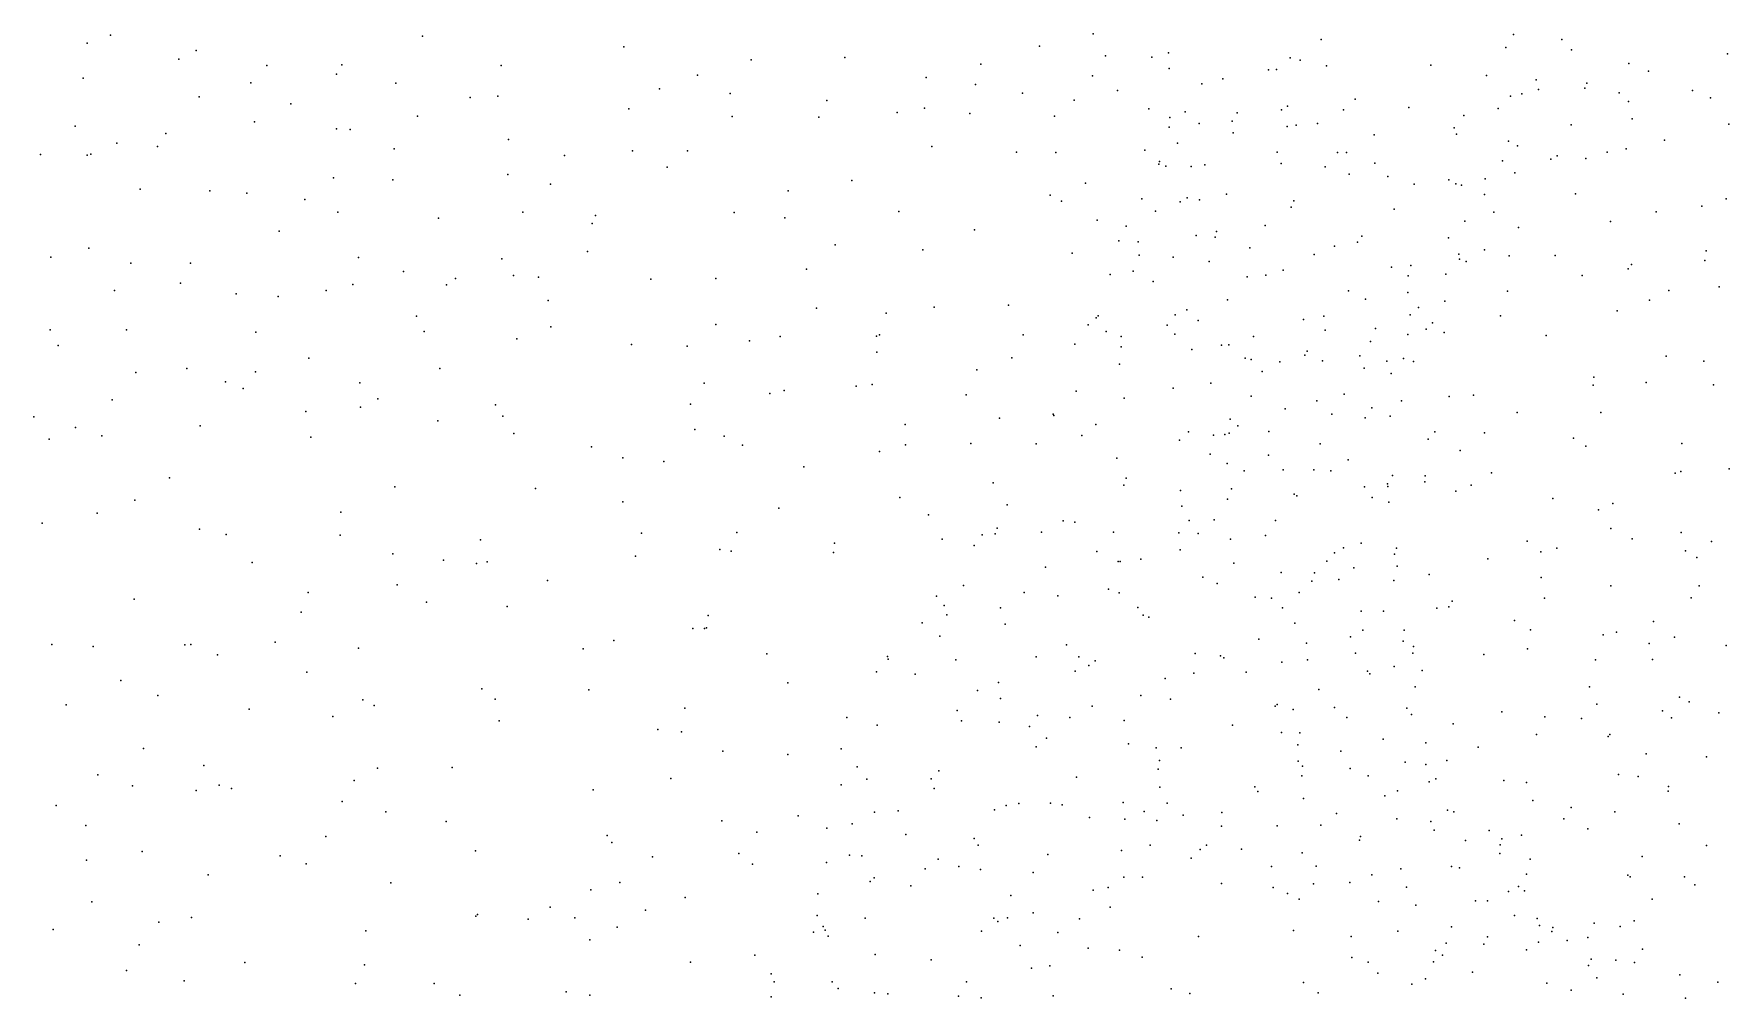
# Model space of a CAD drawing. Header units: metres. Extents: x -23.9 to 23.9, y -27.4 to 27.4.
# Drawn here: x -5.96 to -0.01, y 10.14 to 13.52 of the extents above; entities that cross this region are included whole.
import ezdxf

# ---------------------------------------------------------------- set-up
doc = ezdxf.new("R2010")
doc.units = ezdxf.units.M

msp = doc.modelspace()

# ---------------------------------------------------------------- linework, layer by layer
for p in [(-5.6935, 13.5126, -14.9411), (-4.5996, 13.5097, 16.9418), (-2.246, 13.5171, -26.5896), (-0.7708, 13.5151, 15.1761), (-5.7753, 13.4842, 15.8243), (-5.3934, 13.4584, -14.5403), (-3.8925, 13.4717, 17.4541), (-2.4341, 13.4746, 18.0782), (-1.9819, 13.4512, 20.6266), (-1.4456, 13.4979, 18.1911), (-0.7976, 13.4692, 18.6664), (-0.602, 13.4978, 13.6446), (-0.5674, 13.4616, -10.8546), (-0.0197, 13.4474, 21.9467), (-5.4544, 13.4284, 16.2247), (-5.145, 13.4058, 16.5486), (-4.8822, 13.4089, -13.9742), (-4.3227, 13.4067, 3.9234), (-3.4454, 13.4263, -20.4358), (-3.1169, 13.4345, 3.3705), (-2.6401, 13.4114, 3.0519), (-2.203, 13.4402, 2.9704), (-2.04, 13.4353, 19.6147), (-1.9797, 13.3959, 18.3483), (-1.6313, 13.3913, 17.9548), (-1.6027, 13.3921, -22.8594), (-1.5551, 13.4327, 2.6624), (-1.5198, 13.4253, -11.4979), (-1.4276, 13.4053, 21.9877), (-1.0607, 13.4075, 16.109), (-0.3668, 13.413, 2.5593), (-0.2971, 13.3859, 22.1874), (-5.7893, 13.3617, 4.4459), (-5.2014, 13.3457, -14.1462), (-4.9012, 13.3763, 16.8184), (-4.6925, 13.3446, 4.2128), (-3.7681, 13.3247, 3.7001), (-3.6341, 13.3725, 17.6216), (-2.8325, 13.3648, 3.2081), (-2.6588, 13.3393, 18.0267), (-2.2481, 13.3702, -21.7873), (-1.8644, 13.3423, 21.5887), (-1.7914, 13.3598, -11.7169), (-0.8657, 13.3717, 15.4058), (-0.692, 13.3565, 14.5217), (-0.5213, 13.3274, 13.315), (-0.5133, 13.3443, 18.9133), (-5.3833, 13.2962, 16.4542), (-5.0617, 13.2719, -19.0024), (-4.4315, 13.2937, 17.2705), (-4.3348, 13.2983, -13.4844), (-3.5195, 13.3082, 3.5997), (-3.1805, 13.2838, -20.7817), (-2.4935, 13.3097, -25.7908), (-2.3122, 13.2851, -25.1366), (-2.1607, 13.3185, -24.7983), (-1.3271, 13.2881, 22.261), (-0.7817, 13.2982, 13.6507), (-0.742, 13.3073, 14.1963), (-0.6833, 13.3219, 22.3167), (-0.4006, 13.3107, -27.5293), (-0.3677, 13.2803, 12.9308), (-0.1434, 13.3192, 19.1803), (-0.0794, 13.2924, 12.7035), (-5.1887, 13.2084, 4.4039), (-4.6172, 13.2282, -19.4698), (-3.875, 13.2545, 17.5709), (-3.5131, 13.2272, -12.9075), (-3.2088, 13.2248, 17.7493), (-2.9339, 13.242, -21.042), (-2.8373, 13.2572, -12.418), (-2.6792, 13.2381, -21.2839), (-2.3812, 13.2282, -26.2038), (-2.0504, 13.2539, -26.7299), (-1.9773, 13.2245, 19.4697), (-1.9235, 13.2434, 21.0143), (-1.7586, 13.2108, -22.4697), (-1.7403, 13.2402, 17.7961), (-1.5849, 13.2509, -23.2997), (-1.5641, 13.2638, 17.5286), (-1.3671, 13.2514, 16.7959), (-1.1385, 13.2591, -11.3219), (-0.9449, 13.2311, 18.7945), (-0.8247, 13.2554, 13.8946), (-0.3549, 13.2192, 19.0993), (-5.8185, 13.193, 16.092), (-5.4995, 13.1674, 4.4823), (-4.9011, 13.1843, -13.7145), (-4.8532, 13.1823, 17.1046), (-4.2971, 13.1463, 17.4116), (-1.9796, 13.1903, 20.4235), (-1.8742, 13.2034, 2.8257), (-1.7551, 13.1702, -26.9939), (-1.5651, 13.192, 18.8696), (-1.5334, 13.1975, 18.561), (-1.4586, 13.2029, -27.1677), (-1.26, 13.1634, 16.4937), (-0.9798, 13.1878, 15.6745), (-0.9709, 13.1656, 22.4442), (-0.5685, 13.1987, 2.4967), (-0.0159, 13.2008, -27.5701), (-5.9393, 13.0942, -14.3405), (-5.7763, 13.0924, -18.4223), (-5.7628, 13.0954, 4.578), (-5.6718, 13.1339, 16.3156), (-5.5288, 13.1226, -18.649), (-4.6984, 13.1141, 4.4055), (-4.1007, 13.0902, 4.0512), (-3.8628, 13.1066, -13.0581), (-3.6697, 13.1072, 17.6978), (-2.8117, 13.122, 3.3136), (-2.5152, 13.1026, 3.1179), (-2.3769, 13.101, -21.5947), (-2.0652, 13.1088, -22.0208), (-1.9505, 13.1335, 19.2134), (-1.6009, 13.1022, 22.1996), (-1.3887, 13.1012, 2.5663), (-1.3569, 13.1011, 18.7133), (-0.7892, 13.1412, 14.8332), (-0.7574, 13.1248, 13.3981), (-0.6173, 13.0893, 19.0855), (-0.4422, 13.1018, 12.6858), (-0.3758, 13.1141, -10.9487), (-0.2414, 13.1443, 2.406), (-3.7406, 13.0495, 3.8557), (-2.0156, 13.0597, 21.4891), (-2.0135, 13.0701, 21.1764), (-1.9908, 13.0534, 20.7414), (-1.9024, 13.0526, -24.4642), (-1.854, 13.0575, 21.981), (-1.5862, 13.063, 17.303), (-1.4314, 13.0508, 19.0518), (-1.2578, 13.0633, 22.5204), (-0.8093, 13.0725, 14.5556), (-0.7661, 13.0293, -27.4228), (-0.6402, 13.0778, 13.0317), (-0.5167, 13.0806, 22.5004), (-5.5902, 12.9725, 16.579), (-5.3453, 12.9671, 16.8512), (-4.912, 13.0129, -19.3152), (-4.7035, 13.0053, 17.2766), (-4.2994, 13.0245, 4.2344), (-4.1501, 12.9907, 17.5631), (-3.0932, 13.0034, 17.8854), (-2.273, 12.9933, -25.9365), (-1.3475, 13.0253, -11.5894), (-1.2121, 13.0167, 16.2945), (-1.1192, 12.9897, 16.021), (-0.9984, 13.0053, 13.6013), (-0.9731, 12.9909, 15.5138), (-0.9531, 12.9864, 13.8803), (-0.8709, 13.0084, 14.2517), (-5.2159, 12.9587, -13.7109), (-5.0122, 12.9359, 17.1553), (-3.316, 12.9665, 3.6549), (-2.3967, 12.9519, -12.2295), (-2.3574, 12.9302, 17.9307), (-2.0754, 12.9387, 21.8752), (-1.941, 12.9286, 17.7124), (-1.9167, 12.9417, 20.476), (-1.8727, 12.935, 19.5375), (-1.7786, 12.9555, -11.8991), (-1.5516, 12.9089, 17.0218), (-1.542, 12.9322, 19.3406), (-0.8732, 12.954, 15.0836), (-0.554, 12.9566, 2.372), (-0.1107, 12.9124, 12.3922), (-0.0248, 12.9388, 19.5372), (-4.8957, 12.8921, -13.4815), (-4.5434, 12.8708, 4.5214), (-4.2477, 12.8921, -19.9369), (-4.0038, 12.8522, -20.1644), (-3.9927, 12.8797, 4.1616), (-3.5059, 12.8909, 3.8408), (-3.3282, 12.8725, 17.8361), (-2.9278, 12.8937, -12.5217), (-2.2322, 12.8638, -25.4338), (-2.0278, 12.8955, -24.8682), (-1.1895, 12.9024, 19.1816), (-0.9415, 12.8601, 19.1316), (-0.8397, 12.8922, 12.9936), (-0.4307, 12.8588, 22.5553), (-0.2708, 12.8925, 19.4254), (-5.1021, 12.8253, 4.6727), (-2.662, 12.8299, 17.94), (-2.1555, 12.7914, 21.6747), (-2.1302, 12.8427, 21.387), (-1.8842, 12.8105, 2.8246), (-1.8179, 12.8041, -26.604), (-1.8135, 12.8236, 19.8392), (-1.643, 12.8455, -23.9205), (-1.3034, 12.8075, 16.3828), (-0.9996, 12.8024, 14.0841), (-0.7537, 12.8386, 12.6094), (-5.9032, 12.7344, 4.7819), (-5.7699, 12.7652, 16.6075), (-4.8242, 12.7327, 4.6929), (-4.0197, 12.7536, 17.7419), (-3.1507, 12.7776, 3.7322), (-2.8437, 12.7596, 3.5481), (-2.32, 12.7481, 3.1676), (-2.0881, 12.7875, 2.9823), (-2.0845, 12.7414, 20.9386), (-1.9648, 12.7341, -12.1007), (-1.6962, 12.7664, 17.3939), (-1.4702, 12.743, 16.7333), (-1.3995, 12.7731, -11.8266), (-1.3189, 12.7869, 2.5241), (-0.9624, 12.7446, 15.2055), (-0.8725, 12.7601, -27.2474), (-0.7867, 12.7385, 2.2991), (-0.6246, 12.7398, 19.3894), (-0.0948, 12.7563, 2.1698), (-5.6228, 12.7126, 16.8244), (-5.4138, 12.7134, 17.051), (-4.6653, 12.6835, 17.4558), (-4.321, 12.7285, 4.5734), (-4.2798, 12.6699, 17.6571), (-3.2517, 12.6917, 3.9643), (-2.1862, 12.6733, 22.1293), (-2.106, 12.6849, -21.9171), (-1.8388, 12.7184, 20.2388), (-1.6403, 12.671, 17.0869), (-1.5797, 12.688, 2.66), (-1.1986, 12.6986, 16.0734), (-1.1308, 12.7053, 13.1894), (-1.0084, 12.674, 22.7842), (-0.961, 12.7267, 14.9001), (-0.9366, 12.7184, 12.7241), (-0.5304, 12.6702, -11.3966), (-0.3686, 12.6933, 12.35), (-0.3569, 12.7088, 2.1711), (-0.0996, 12.7229, 19.6565), (-5.68, 12.6172, -18.7462), (-5.4483, 12.6426, 4.7869), (-4.9367, 12.6167, 17.352), (-4.8434, 12.6377, -19.4597), (-4.5146, 12.6371, 4.8312), (-4.483, 12.6596, -19.7638), (-4.1917, 12.6642, -13.0858), (-3.7983, 12.6566, 4.381), (-3.5705, 12.6598, 4.2296), (-2.0351, 12.6483, -26.0296), (-1.706, 12.6651, 22.6279), (-1.3503, 12.6165, 19.6635), (-1.142, 12.6106, 12.935), (-1.1407, 12.6688, 19.4311), (-0.7924, 12.6148, 12.4348), (-0.2261, 12.6169, -11.2664), (-0.0492, 12.6301, 22.4277), (-5.2528, 12.6054, 17.2059), (-5.1055, 12.596, -13.4144), (-4.1581, 12.5825, 4.755), (-3.2164, 12.555, 17.9573), (-2.8034, 12.5589, 3.8242), (-2.543, 12.5659, 17.8607), (-1.7747, 12.5844, 20.0177), (-1.2905, 12.5862, 13.4929), (-1.1047, 12.5571, 14.1326), (-1.012, 12.5792, 14.5754), (-0.2936, 12.5836, 22.5944), (-4.6206, 12.5273, -13.1573), (-3.5703, 12.4981, 17.9072), (-2.9725, 12.5379, 17.9346), (-2.264, 12.4963, 21.668), (-2.2351, 12.5214, 21.4003), (-2.2285, 12.5286, 17.744), (-1.9862, 12.4958, -25.5353), (-1.958, 12.5317, -25.0363), (-1.9172, 12.5492, 22.553), (-1.8776, 12.5116, 20.3931), (-1.5079, 12.5159, -22.8264), (-1.4364, 12.5275, -23.3615), (-1.1334, 12.5324, 15.7512), (-1.0555, 12.504, 15.0144), (-0.8165, 12.5286, 22.8747), (-0.4071, 12.5463, 19.6804), (-5.906, 12.4793, 4.8277), (-5.6376, 12.4787, 17.0613), (-5.1843, 12.4716, 4.8448), (-4.5932, 12.4738, 17.5964), (-4.2684, 12.4477, 5.0283), (-4.1492, 12.4903, -20.0934), (-3.4515, 12.4412, 4.5808), (-3.3443, 12.4561, -20.8208), (-3.0062, 12.457, 4.2663), (-2.9956, 12.4618, -12.5999), (-2.4912, 12.4622, -21.5793), (-2.2008, 12.4729, 3.2647), (-2.1481, 12.4562, 22.4339), (-1.9591, 12.4642, 20.6962), (-1.6836, 12.4558, -24.3862), (-1.4314, 12.4786, 16.485), (-1.2725, 12.4379, 16.0904), (-1.2556, 12.4834, 13.7897), (-1.1424, 12.4627, 19.6484), (-1.0771, 12.4819, 15.4497), (-1.0146, 12.4699, -11.8363), (-0.6561, 12.4597, 12.2703), (-5.877, 12.4241, 16.8597), (-4.9978, 12.3794, 17.4409), (-3.8661, 12.4274, 17.8731), (-3.6707, 12.4219, 4.7583), (-3.0054, 12.4008, -21.1261), (-2.5312, 12.3808, 3.5615), (-2.3107, 12.4284, 21.9851), (-2.1482, 12.4198, -12.3506), (-1.8993, 12.4097, 3.0199), (-1.7952, 12.425, 17.3315), (-1.7699, 12.4268, 22.8306), (-1.7123, 12.3802, 17.0813), (-1.6913, 12.375, -26.2815), (-1.5032, 12.3898, -26.5667), (-1.4946, 12.4038, -23.7344), (-1.3099, 12.3884, 12.6616), (-1.1572, 12.3787, 2.4253), (-0.2353, 12.3873, 19.9167), (-5.6048, 12.3298, 4.946), (-5.4256, 12.3436, 17.2551), (-5.1848, 12.3317, -19.1945), (-4.5385, 12.3432, 5.0644), (-2.6539, 12.3388, -12.5993), (-2.1532, 12.3584, 20.9991), (-1.6529, 12.333, 2.6985), (-1.591, 12.3675, 16.7909), (-1.4414, 12.3702, 12.8785), (-1.2955, 12.3451, 19.9013), (-1.215, 12.3696, -26.8853), (-1.2005, 12.3264, 14.2479), (-1.1223, 12.3681, 14.4968), (-0.4893, 12.3131, -27.2259), (-0.1027, 12.3695, 12.1636), (-5.2901, 12.2965, -13.3501), (-5.2281, 12.2733, 17.3845), (-4.819, 12.2937, 4.9887), (-3.6105, 12.2922, 4.9732), (-3.3807, 12.2558, 17.9831), (-3.3303, 12.2667, 4.8445), (-3.0781, 12.2811, 17.9521), (-3.0214, 12.288, 4.6063), (-2.3055, 12.2639, 21.2351), (-1.965, 12.2744, 22.8118), (-1.8334, 12.2916, 20.2544), (-1.3648, 12.2533, 13.9416), (-0.492, 12.2855, 19.9129), (-0.305, 12.2948, 1.9297), (-0.0689, 12.2866, 22.4833), (-5.6885, 12.2335, 17.1851), (-4.8165, 12.2084, 17.6156), (-4.7556, 12.2374, -19.5673), (-4.3433, 12.2157, 5.2511), (-3.6592, 12.2184, -20.5735), (-2.6914, 12.2518, 17.8791), (-2.1369, 12.2396, 17.603), (-1.6912, 12.2465, -22.4682), (-1.5725, 12.2021, 13.4736), (-1.4617, 12.2298, 16.4076), (-1.2678, 12.2054, -12.1621), (-1.1642, 12.2301, 14.893), (-0.9973, 12.2457, 19.7528), (-0.9109, 12.2497, 12.2607), (-5.9627, 12.1742, -13.6028), (-5.8164, 12.1368, 4.9208), (-5.3796, 12.1426, 5.0147), (-5.008, 12.1933, -13.1664), (-4.5449, 12.1601, 17.7767), (-4.317, 12.1766, 17.8658), (-2.9052, 12.1477, 4.786), (-2.5744, 12.1697, 4.036), (-2.3868, 12.1837, 21.6254), (-2.3845, 12.1789, 3.6114), (-2.2361, 12.1473, 22.6917), (-1.7651, 12.1664, -25.5488), (-1.7378, 12.1421, -24.812), (-1.4083, 12.183, 20.138), (-1.2921, 12.1703, 15.9766), (-1.2039, 12.176, 15.5001), (-0.758, 12.1894, 22.9774), (-0.4646, 12.1896, 22.794), (-5.9097, 12.0955, 17.1491), (-5.7246, 12.1077, -18.7448), (-4.9915, 12.1033, 5.0745), (-4.2789, 12.1151, -12.9017), (-3.6434, 12.1296, 17.9834), (-3.541, 12.1063, 5.2921), (-2.9044, 12.0759, -12.6465), (-2.6756, 12.0806, 4.4142), (-2.446, 12.0796, -21.677), (-2.2863, 12.1081, 17.7438), (-1.9434, 12.0919, 3.2331), (-1.9113, 12.1219, 17.3742), (-1.8241, 12.11, -12.4268), (-1.7836, 12.1125, 12.8501), (-1.7688, 12.1162, 2.9684), (-1.63, 12.1222, -24.4708), (-1.4497, 12.0791, -22.8847), (-1.0707, 12.0959, 2.2879), (-1.0476, 12.122, 23.1551), (-0.8731, 12.1179, -26.9486), (-0.56, 12.0988, 20.0762), (-0.18, 12.08, -11.8974), (-4.0063, 12.0692, 5.4869), (-3.8959, 12.0308, -20.2943), (-3.7519, 12.0179, 5.4826), (-3.4767, 12.0743, -12.7822), (-2.9955, 12.0521, 5.0505), (-2.1628, 12.0295, -21.9506), (-1.8354, 12.0427, 20.4337), (-1.6313, 12.0402, 16.9448), (-1.3511, 12.023, -23.5089), (-0.9584, 12.0556, -12.1895), (-0.5177, 12.0715, 12.1049), (-5.487, 11.9603, 17.4184), (-3.2606, 11.9986, 5.3239), (-2.1303, 11.9591, 17.5821), (-1.7754, 12.0108, 13.2914), (-1.7164, 11.9842, -25.1059), (-1.5791, 11.9887, -25.9676), (-1.4721, 11.9879, 12.2951), (-1.4123, 11.9852, 14.2806), (-1.1955, 11.9679, 20.1949), (-1.0805, 11.9669, -26.6492), (-0.848, 11.9775, 23.0835), (-0.2035, 11.976, 20.3283), (-0.1841, 11.9825, 22.651), (-0.0146, 11.9921, 22.4442), (-4.696, 11.9282, 5.3423), (-4.2025, 11.9222, 5.5525), (-2.5964, 11.9422, 22.3333), (-2.1388, 11.9344, 3.5726), (-1.9399, 11.916, 12.6967), (-1.7601, 11.9219, 17.2596), (-1.5402, 11.9032, 2.7368), (-1.5311, 11.8966, 23.2534), (-1.2942, 11.9286, 14.5087), (-1.2129, 11.9388, -12.3679), (-1.2122, 11.9296, 15.279), (-1.0817, 11.9462, 12.209), (-0.9732, 11.9137, 20.092), (-0.9197, 11.9343, 2.1099), (-5.6088, 11.8818, 5.0704), (-4.8858, 11.8392, -12.9707), (-3.8958, 11.8757, -12.7903), (-3.3492, 11.8536, 5.5939), (-2.9246, 11.8913, 17.9338), (-2.5475, 11.8651, 4.5283), (-1.9349, 11.8607, 23.2168), (-1.7749, 11.8858, 12.3804), (-1.2672, 11.8912, -26.2913), (-1.2082, 11.875, 14.781), (-0.6329, 11.8877, 1.8165), (-0.4728, 11.8473, 22.8796), (-0.4228, 11.8705, 20.3467), (-5.9333, 11.8006, 4.8598), (-5.7413, 11.8357, 17.3599), (-5.3816, 11.7798, 17.5593), (-2.8237, 11.8301, 5.1849), (-2.5828, 11.7833, 21.5655), (-2.3511, 11.8094, 22.8956), (-2.3106, 11.8042, 4.0941), (-1.9087, 11.8099, 13.1685), (-1.8211, 11.813, -12.6607), (-1.6063, 11.81, -24.6374), (-0.4292, 11.7825, 1.5917), (-5.2882, 11.7614, -13.0802), (-4.8877, 11.7586, -19.288), (-4.3951, 11.7431, 17.986), (-3.8302, 11.7656, 5.8369), (-3.4957, 11.7685, 18.0092), (-3.1531, 11.731, 5.7087), (-2.7762, 11.7449, -21.4146), (-2.6633, 11.7233, -12.6955), (-2.635, 11.7606, 4.8787), (-2.5899, 11.7641, 22.5861), (-2.4273, 11.77, 21.2006), (-2.1747, 11.7693, -12.6762), (-1.9448, 11.7675, 20.6817), (-1.8771, 11.7653, -22.2666), (-1.7637, 11.7447, 3.1168), (-1.6407, 11.758, 13.7902), (-1.3058, 11.7315, 16.2506), (-0.7235, 11.738, -12.3575), (-0.3552, 11.7465, -12.2576), (-0.1831, 11.7681, 20.5294), (-0.0764, 11.7364, 22.399), (-5.1971, 11.6629, -18.988), (-4.7034, 11.694, 17.9283), (-4.5253, 11.6717, -12.8583), (-4.4097, 11.6593, 5.6839), (-4.3718, 11.6655, -19.8019), (-3.8514, 11.6858, 18.0044), (-3.5555, 11.7092, 5.8617), (-3.5157, 11.7029, -20.6691), (-3.1571, 11.6987, 18.0227), (-2.2333, 11.7019, 23.1714), (-2.1588, 11.6665, 21.0255), (-2.1512, 11.6662, 12.5797), (-2.079, 11.675, 17.5251), (-1.941, 11.7074, 3.3824), (-1.7528, 11.6603, 23.3372), (-1.426, 11.6677, 14.1433), (-1.3997, 11.6971, -23.9139), (-1.3671, 11.715, 23.3292), (-1.1884, 11.6923, 15.0902), (-1.1815, 11.7137, 15.525), (-0.8608, 11.6759, 1.9478), (-0.6747, 11.7003, 12.0375), (-0.6189, 11.714, 20.4212), (-0.168, 11.7042, 12.0208), (-0.1279, 11.6807, 20.7718), (-4.1609, 11.5997, 5.8161), (-2.413, 11.6466, 4.4887), (-1.8612, 11.6121, 13.3822), (-1.5862, 11.6278, 12.1905), (-1.4696, 11.6274, 16.7179), (-1.3843, 11.6035, -12.6055), (-1.3311, 11.6449, 2.5152), (-1.1909, 11.5998, 2.2855), (-1.1793, 11.6504, 15.9577), (-1.0665, 11.6207, -26.3932), (-0.6742, 11.6103, 1.7282), (-5.0006, 11.5578, 5.4228), (-4.6884, 11.5843, 5.5674), (-2.7958, 11.5454, 17.9189), (-2.7015, 11.5821, 5.2124), (-2.4883, 11.5581, 17.8599), (-2.3702, 11.5461, 21.0829), (-2.192, 11.5698, 12.9505), (-2.1546, 11.5567, 3.9906), (-1.8109, 11.5895, 17.347), (-1.6775, 11.5421, 13.6213), (-1.5232, 11.5579, 20.6134), (-1.4789, 11.5978, -24.3512), (-0.4291, 11.5814, 20.6138), (-0.1477, 11.5396, 1.2719), (-0.1192, 11.5811, 20.9981), (-5.6113, 11.5348, 5.054), (-5.0252, 11.4895, -12.9223), (-4.585, 11.5244, -19.4203), (-4.302, 11.5093, 18.0026), (-2.7687, 11.5127, 22.5203), (-2.5712, 11.5036, 4.9952), (-2.0887, 11.5059, 13.2278), (-1.6198, 11.5386, 17.056), (-1.5817, 11.504, 2.9259), (-1.3054, 11.4921, 12.0917), (-1.2275, 11.4922, 16.1822), (-1.0405, 11.5025, 2.0537), (-0.9983, 11.5071, 20.4039), (-0.9861, 11.5271, -12.5469), (-0.6627, 11.5382, -26.8336), (-3.6507, 11.4311, 18.0253), (-3.6092, 11.4316, -20.4856), (-3.6024, 11.4339, 6.0447), (-3.5974, 11.4767, -12.7192), (-2.8461, 11.4519, 22.2485), (-2.7599, 11.4797, 21.7688), (-2.5544, 11.4467, 21.267), (-2.0709, 11.4786, -22.1753), (-2.0503, 11.4709, 20.8867), (-1.538, 11.4507, -24.8978), (-1.3001, 11.4262, 20.59), (-1.1547, 11.4253, 15.137), (-0.7674, 11.4603, 23.1092), (-0.7119, 11.4267, 20.6113), (-0.28, 11.4565, 20.7867), (-5.9003, 11.3759, -13.2729), (-5.7546, 11.368, 17.5688), (-5.4337, 11.3743, -13.0358), (-5.4123, 11.3752, 5.1743), (-5.1162, 11.384, 17.8714), (-4.8236, 11.3631, 17.9793), (-3.9277, 11.39, 18.0201), (-2.7842, 11.4042, 5.5122), (-2.3394, 11.3742, 12.3676), (-1.6647, 11.3939, 12.1233), (-1.4971, 11.3804, 13.8773), (-1.3428, 11.4027, 14.172), (-1.1581, 11.3878, 14.7431), (-1.122, 11.3687, 15.7491), (-0.4562, 11.4094, 22.9304), (-0.4099, 11.419, -12.4606), (-0.2955, 11.3793, -27.0473), (-0.2059, 11.4008, 22.4388), (-0.0252, 11.3715, 22.0383), (-5.3187, 11.3392, -18.7631), (-4.036, 11.36, -19.9129), (-3.3906, 11.3423, -20.7589), (-2.9673, 11.334, 5.7213), (-2.9652, 11.3242, 18.018), (-2.7277, 11.3214, 22.8684), (-2.446, 11.3321, 12.7259), (-2.2957, 11.3318, 17.7136), (-2.2607, 11.302, 4.4924), (-2.2387, 11.3181, 20.9625), (-1.8879, 11.3434, 13.3447), (-1.799, 11.3357, -12.7292), (-1.7874, 11.3287, 3.3456), (-1.5842, 11.3131, 23.4094), (-1.4939, 11.3215, -25.3708), (-1.3257, 11.3457, -25.761), (-1.1245, 11.3447, -26.1868), (-0.8751, 11.3404, 11.9609), (-0.7218, 11.3605, 1.6593), (-0.4836, 11.3212, 1.4075), (-0.2829, 11.3231, 21.0175), (-5.6575, 11.2493, -18.6034), (-5.0052, 11.2789, 5.461), (-3.0066, 11.2802, -21.25), (-2.8702, 11.271, 22.6155), (-2.5784, 11.2424, -21.7607), (-2.3086, 11.2825, 23.3465), (-1.993, 11.2567, 17.5001), (-1.8931, 11.2746, 23.4147), (-1.7092, 11.278, -22.8407), (-1.283, 11.2826, 2.5395), (-1.2754, 11.2731, 23.3939), (-1.1897, 11.2979, 14.4048), (-1.091, 11.2844, 2.206), (-5.5279, 11.1969, 17.7499), (-4.3908, 11.2206, 5.7617), (-4.3448, 11.1843, -19.3798), (-4.0159, 11.2165, 5.9406), (-3.3175, 11.2414, 18.0458), (-2.6514, 11.214, 5.3955), (-2.5713, 11.1867, -12.7038), (-2.0788, 11.1965, 4.185), (-1.975, 11.1835, 20.8095), (-1.4542, 11.2181, 2.8265), (-1.1158, 11.2272, 15.3842), (-0.5048, 11.2268, 11.9964), (-0.1889, 11.1913, 21.3425), (-5.8499, 11.1645, 4.8269), (-5.207, 11.1487, 17.9255), (-4.9139, 11.1234, -12.822), (-4.8088, 11.1813, 5.5686), (-4.7687, 11.1614, -19.065), (-3.679, 11.1518, -20.3101), (-2.7227, 11.1437, 21.4018), (-2.4408, 11.1265, 21.0354), (-2.2498, 11.1596, 12.188), (-1.6073, 11.159, 17.1206), (-1.6008, 11.1656, 20.7679), (-1.5444, 11.1477, -23.8059), (-1.3987, 11.1547, 16.682), (-1.1457, 11.1526, 16.1491), (-1.1284, 11.1306, 14.7146), (-0.812, 11.139, 23.1716), (-0.4788, 11.1665, 22.9565), (-0.2477, 11.1425, 22.3507), (-0.1549, 11.1749, 12.0662), (-0.0509, 11.1354, 21.8508), (-4.33, 11.1083, 18.0262), (-3.774, 11.0774, 18.0431), (-3.6909, 11.0694, -12.649), (-3.1104, 11.1195, -12.643), (-3.004, 11.0927, 22.1203), (-2.7085, 11.1076, 17.9357), (-2.5758, 11.1037, 12.4752), (-2.4698, 11.0877, 5.188), (-2.3279, 11.1193, 13.0479), (-2.1367, 11.1087, -22.3416), (-1.7568, 11.0921, 17.3505), (-1.5854, 11.0665, 3.1272), (-1.5206, 11.0656, 12.0642), (-1.3561, 11.12, -12.7476), (-0.9824, 11.0975, 20.6408), (-0.661, 11.1218, 1.509), (-0.5326, 11.1164, -26.7852), (-0.2171, 11.1178, -12.5566), (-5.5779, 11.0102, 5.0402), (-3.1297, 11.0096, 18.065), (-2.4465, 11.0166, 23.3267), (-2.4092, 11.0465, 17.8111), (-2.1218, 11.0267, 23.455), (-2.025, 11.0137, 12.1478), (-1.9374, 11.0132, 13.2881), (-1.5274, 11.0232, 13.7764), (-1.2285, 11.0438, 14.2151), (-1.079, 11.0305, 15.5827), (-0.8946, 11.0151, -26.3903), (-0.6898, 11.0603, 12.083), (-0.4393, 11.053, 21.0727), (-0.433, 11.0594, 1.2444), (-5.3662, 10.9507, 17.9293), (-4.4946, 10.9446, -19.0472), (-3.5452, 11.0018, 5.9948), (-3.3174, 10.9897, -20.8957), (-3.0745, 10.9464, 5.8582), (-2.0136, 10.9692, 4.268), (-1.5263, 10.9662, 23.4806), (-1.5112, 10.9489, -25.3528), (-1.3769, 11.0019, 13.9934), (-1.1509, 10.9634, 20.7978), (-1.079, 10.9544, 2.2833), (-1.0052, 10.9692, 15.9167), (-0.3055, 10.9915, 12.1554), (-0.0935, 10.9818, 0.9244), (-5.7384, 10.918, 4.8633), (-4.8393, 10.8984, -18.7514), (-4.7567, 10.9422, 17.9691), (-3.7279, 10.9059, -19.9741), (-3.0397, 10.9027, 21.8687), (-2.8143, 10.9046, 5.7113), (-2.7872, 10.9322, -21.7424), (-2.3047, 10.9099, 4.9927), (-2.0176, 10.9384, 17.5431), (-1.514, 10.9153, 20.7933), (-1.3439, 10.9407, 2.7466), (-1.2809, 10.9149, 12.1245), (-1.0671, 10.8938, 14.5448), (-1.0431, 10.9047, 14.8415), (-0.8053, 10.8982, 20.8275), (-0.7251, 10.8916, 1.6774), (-0.4029, 10.9195, 21.282), (-0.3334, 10.9123, 22.4524), (-5.6168, 10.8804, 17.8389), (-5.3934, 10.8634, -18.5484), (-5.3128, 10.8825, 5.2142), (-5.2692, 10.8709, -12.8701), (-4.0006, 10.8659, -19.5814), (-3.1303, 10.8832, 22.5128), (-2.8037, 10.8701, -12.6592), (-2.0115, 10.8753, 20.7826), (-1.6792, 10.8759, 12.1166), (-1.6686, 10.8594, 17.3086), (-1.5081, 10.835, 3.1799), (-1.2222, 10.8451, 23.4107), (-1.1777, 10.8626, -25.9758), (-0.7036, 10.828, 23.142), (-0.2288, 10.8611, 22.1228), (-0.2268, 10.8776, 21.6421), (-5.8841, 10.8109, 4.5837), (-4.881, 10.8249, 5.5364), (-4.7273, 10.7886, -12.7128), (-3.2815, 10.7742, 18.0749), (-3.0136, 10.7869, 18.0816), (-2.9301, 10.7926, 21.5765), (-2.5925, 10.7957, 17.9266), (-2.5507, 10.8113, 5.3892), (-2.5067, 10.8179, 21.0121), (-2.3956, 10.8196, 12.9517), (-2.3542, 10.8137, 23.4443), (-2.2594, 10.7687, 17.7239), (-2.1409, 10.821, -22.7393), (-2.0669, 10.7896, 13.1075), (-1.9866, 10.8185, -23.1181), (-1.9305, 10.777, -23.507), (-1.7949, 10.7863, -24.0412), (-1.3916, 10.7831, -25.6459), (-1.0024, 10.7945, 16.205), (-0.9806, 10.7888, 23.3106), (-0.5689, 10.8038, 12.2487), (-0.4161, 10.7891, 1.1743), (-5.7801, 10.7412, -13.063), (-4.516, 10.7552, 5.7696), (-3.5494, 10.757, -20.4428), (-3.4261, 10.717, -12.5858), (-3.1804, 10.7316, 22.2079), (-3.0918, 10.7465, -21.2554), (-2.9027, 10.7092, 23.0203), (-2.1345, 10.7635, 4.7538), (-2.0228, 10.758, 12.161), (-1.7959, 10.7382, 13.1947), (-1.6005, 10.739, 13.3904), (-1.4476, 10.7419, 16.8841), (-1.1802, 10.7638, 2.4952), (-1.0616, 10.7547, 14.1037), (-1.0489, 10.7241, -12.7725), (-0.856, 10.7236, 15.9148), (-0.7427, 10.7072, 21.0286), (-0.5943, 10.7645, 1.4615), (-0.5102, 10.729, 22.9059), (-0.1901, 10.7468, 21.862), (-5.5824, 10.6501, 4.9464), (-4.938, 10.702, 17.938), (-4.4135, 10.6513, -18.7731), (-3.9508, 10.7051, -12.5872), (-3.9353, 10.6808, 5.9624), (-2.6633, 10.6953, 12.4654), (-2.6499, 10.6723, 23.2844), (-2.1471, 10.6528, 20.768), (-2.0454, 10.6713, 23.53), (-1.8709, 10.6563, 4.2477), (-1.8486, 10.6718, 20.7228), (-1.7257, 10.6582, 3.8928), (-1.3109, 10.6892, 2.835), (-1.3083, 10.7025, 13.6871), (-0.9398, 10.6881, 12.2896), (-0.8183, 10.6728, 14.7675), (-0.8125, 10.6944, 15.3345), (-0.0934, 10.6708, -27.2692), (-5.7785, 10.6186, 17.8697), (-5.0982, 10.6345, 5.3592), (-5.0072, 10.6066, -18.49), (-3.7916, 10.6311, 18.0699), (-3.4887, 10.6422, 5.9519), (-3.4415, 10.6053, -20.7813), (-3.1813, 10.6113, 21.9207), (-3.1004, 10.6368, 22.6553), (-3.0574, 10.6339, -12.561), (-2.8353, 10.5891, 21.3597), (-2.7895, 10.6231, 18.0343), (-2.717, 10.5973, 5.6793), (-2.4055, 10.6393, -22.5887), (-1.9023, 10.6259, -24.6224), (-1.6206, 10.5968, -25.1751), (-1.5121, 10.6445, 23.5456), (-1.4634, 10.5975, 20.8001), (-1.1659, 10.5883, 16.6501), (-0.9889, 10.5973, 13.8754), (-0.9606, 10.5918, 20.9087), (-0.8196, 10.6422, 14.4952), (-0.7121, 10.6231, 1.6858), (-0.3202, 10.6321, 22.618), (-5.3509, 10.5682, 17.9095), (-4.7103, 10.5399, 5.6457), (-3.9073, 10.5413, -19.2893), (-3.0288, 10.5438, 21.6288), (-3.0148, 10.5569, 5.8696), (-2.8855, 10.5293, -21.8929), (-2.6417, 10.586, -22.2833), (-2.4561, 10.5762, 12.3268), (-2.1384, 10.5595, 12.6272), (-2.0725, 10.5593, 17.7079), (-1.7957, 10.5374, 23.5658), (-1.4731, 10.5362, 17.1276), (-1.3455, 10.5406, 13.3121), (-1.2687, 10.5672, 23.4543), (-0.7251, 10.5696, 15.0735), (-0.3694, 10.5669, 21.7488), (-0.3619, 10.5609, 22.2706), (-0.1708, 10.5611, -12.6584), (-0.1354, 10.5321, 0.8821), (-5.7593, 10.4734, 4.5294), (-4.009, 10.5153, -18.9735), (-3.6771, 10.4887, -19.7478), (-3.2125, 10.5013, 18.0933), (-2.5347, 10.4956, 5.4683), (-2.2455, 10.5144, -23.7299), (-2.1939, 10.5232, 12.3364), (-1.6145, 10.5227, 12.3524), (-1.5643, 10.5021, 3.6493), (-1.5228, 10.4828, 12.9706), (-1.2445, 10.4739, 16.8801), (-1.1471, 10.5241, 13.5281), (-0.9048, 10.4761, -26.3402), (-0.8619, 10.4769, 23.2751), (-0.7887, 10.5093, 21.1916), (-0.7533, 10.5272, 14.0758), (-0.7327, 10.5119, 16.0337), (-0.2847, 10.4828, 12.4859), (-5.4098, 10.4179, 5.0485), (-4.4118, 10.4227, 18.0552), (-4.406, 10.4285, 5.8678), (-4.2287, 10.4121, -18.6339), (-4.1513, 10.4545, 18.0718), (-4.065, 10.4166, 5.932), (-3.8166, 10.4442, 5.9368), (-3.214, 10.4246, 22.3448), (-3.0463, 10.4155, 22.837), (-2.5941, 10.4157, 23.3921), (-2.5466, 10.4163, 20.9439), (-2.4564, 10.4343, -23.4142), (-2.2941, 10.4135, 17.9046), (-2.1863, 10.4544, -24.2193), (-1.1136, 10.4618, 2.5333), (-0.7676, 10.4248, 16.2782), (-0.6875, 10.4147, 23.087), (-5.8948, 10.3754, -18.3837), (-5.5247, 10.4018, -12.8836), (-4.7986, 10.3714, -12.6535), (-3.9158, 10.3847, 18.0822), (-3.2274, 10.3671, 22.0999), (-3.1932, 10.3866, -21.2402), (-3.1863, 10.3734, 21.7977), (-3.1762, 10.3524, 5.8755), (-2.6376, 10.3702, -23.12), (-2.5803, 10.4041, 17.9885), (-2.3695, 10.3658, 23.5253), (-1.8763, 10.3512, 4.5757), (-1.543, 10.3722, -25.5521), (-1.3411, 10.3514, 3.2331), (-1.1771, 10.37, 2.795), (-0.989, 10.3854, 2.2759), (-0.8623, 10.3503, 13.5331), (-0.6798, 10.3895, 13.8419), (-0.6371, 10.3685, 15.8407), (-0.6328, 10.3825, 12.572), (-0.4883, 10.3978, 1.3173), (-0.3963, 10.3868, 22.6718), (-0.3472, 10.4062, 21.9776), (-5.5933, 10.3221, 17.8838), (-4.0118, 10.3396, -12.5241), (-2.5017, 10.3193, -23.8214), (-2.2636, 10.3104, 5.1653), (-2.1536, 10.3032, -24.8128), (-1.0443, 10.3027, 23.3874), (-1.0072, 10.3281, 12.8929), (-0.8755, 10.3246, 2.0326), (-0.7254, 10.3049, 1.7465), (-0.6834, 10.332, 21.3821), (-0.5823, 10.3372, 15.0348), (-0.5104, 10.3477, 21.7904), (-0.3183, 10.3069, 12.676), (-5.6379, 10.2319, 4.5422), (-5.2223, 10.2602, 5.1209), (-4.8031, 10.2517, 17.9254), (-3.6593, 10.2617, -12.4946), (-3.4329, 10.2854, 18.1008), (-3.0103, 10.2888, -22.3262), (-2.8145, 10.2699, -12.472), (-2.4625, 10.2403, -12.5137), (-2.3975, 10.2484, 5.3635), (-2.0741, 10.2791, 17.8686), (-1.3386, 10.2778, 23.5084), (-1.2805, 10.2614, 17.1192), (-1.0521, 10.2629, -12.6745), (-1.02, 10.2859, 13.2041), (-0.5085, 10.2497, 14.5713), (-0.499, 10.2716, 14.0565), (-0.4119, 10.2679, -26.9568), (-0.346, 10.2602, -12.6786), (-5.4352, 10.1961, 4.8405), (-4.8348, 10.1868, -18.2937), (-4.5587, 10.1864, 5.6292), (-3.3755, 10.2209, -20.6457), (-3.3657, 10.1925, -21.0084), (-3.1619, 10.1923, 18.1136), (-2.6904, 10.1924, -24.129), (-1.5084, 10.1904, -12.6364), (-1.2474, 10.2229, -26.0027), (-1.1273, 10.1842, 20.8727), (-1.0797, 10.2028, 16.9045), (-0.9151, 10.2258, 21.01), (-0.6538, 10.1874, 16.429), (-0.4783, 10.2067, 15.4508), (-0.1874, 10.2168, 0.9329), (-0.054, 10.1907, 12.93), (-4.4687, 10.1456, -18.3389), (-4.0949, 10.1578, 18.0918), (-4.0123, 10.1457, 5.9022), (-3.3756, 10.1395, 12.6375), (-3.1403, 10.1692, 22.7355), (-3.0129, 10.1543, 22.9907), (-2.9665, 10.1506, 5.8235), (-2.7181, 10.1417, 23.3839), (-2.6386, 10.1367, -24.5199), (-2.3865, 10.1437, 20.743), (-1.9724, 10.1684, 4.7984), (-1.9068, 10.1509, 20.6546), (-1.4561, 10.1543, 17.4495), (-0.569, 10.1629, 13.4658), (-0.3861, 10.1494, 15.991), (-0.1673, 10.1354, -27.2677)]:
    msp.add_point(p)

doc.saveas('drawing.dxf')
